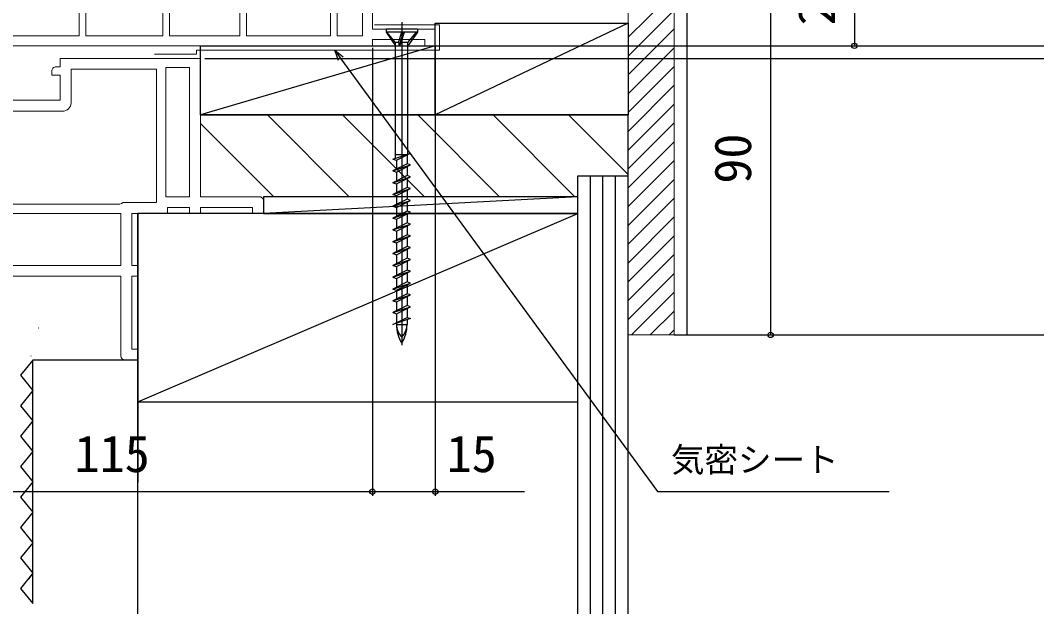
# Model space of a CAD drawing. Units: millimetres, scale not verified. Extents: x -525 to 525, y -783 to 778.
# Drawn here: x -298.2 to -55.7, y -170.3 to -28.7 of the extents above; entities that cross this region are included whole.
import ezdxf
from ezdxf.enums import TextEntityAlignment as Align

# ---------------------------------------------------------------- set-up
doc = ezdxf.new("R2010")
doc.units = ezdxf.units.MM
doc.header["$LTSCALE"] = 4
doc.layers.add('0-3_YKK_11', color=7, linetype='Continuous', lineweight=18)
doc.layers.add('0-B_YSS_KE', color=3, linetype='Continuous', lineweight=18)
for name, color, linetype in [('0-5_YKK_12', 2, 'Continuous'), ('0-6_YKK_13', 4, 'Continuous'), ('0-8_YKK_D', 6, 'Continuous'), ('0-A_YSS_K', 3, 'Continuous')]:
    doc.layers.add(name, color=color, linetype=linetype)
doc.styles.add('ＭＳ ゴシック', font='')
doc.styles.get('ＭＳ ゴシック').set_extended_font_data('MS Gothic')

msp = doc.modelspace()

# ---------------------------------------------------------------- linework, layer by layer
at = {"layer": '0-3_YKK_11', "color": 211}
msp.add_line((-328.2, -34.8), (-268.1, -34.8), dxfattribs=at)
at = {"layer": '0-3_YKK_11', "color": 4}
for p, q in [((-307.6, -72.6), (-274.5, -72.6)), ((-274.5, -72.6), (-274.1, -72.4)), ((-274.1, -72.4), (-273.7, -72.2))]:
    msp.add_line(p, q, dxfattribs=at)
at = {"layer": '0-3_YKK_11', "color": 211}
for points in [[(-214.2, -30.8), (-214.2, 33.2), (-216, 33.2), (-216, 31.2), (-224.2, 31.2), (-224.2, 27.9)], [(-264.2, -32.4), (-264.2, 4.8), (-267.3, 4.8), (-267.3, 0.9)], [(-224.2, 0.6), (-224.2, -32.4), (-244.2, -32.4), (-244.2, 0.6), (-242.8, 0.6)], [(-282.482, -21.435), (-282.6, -21.758), (-282.6, -32.4), (-264.2, -32.4)], [(-268.1, -34.8), (-214.2, -34.8), (-214.2, -33.3), (-201.7, -33.3), (-201.7, -34.8), (-199.2, -34.8), (-199.2, -30.8), (-214.2, -30.8)]]:
    msp.add_lwpolyline(points, dxfattribs=at)
for points in [[(-222.6, 5.6), (-222.6, -32.4), (-216.6, -32.4), (-216.6, 5.6)], [(-245.8, -32.4), (-245.8, 4.8), (-262.6, 4.8), (-262.6, -32.4)], [(-284.2, -22.444), (-326.8, -24.677), (-326.8, -32.4), (-284.2, -32.4)]]:
    msp.add_lwpolyline(points, close=True, dxfattribs=at)
at = {"layer": '0-3_YKK_11', "color": 4}
for points in [[(-241.2, -70.8), (-255.2, -70.8), (-255.2, -37.8), (-288.7, -37.8), (-288.7, -39.8), (-289.7, -39.8)], [(-290.7, -40.8), (-290.7, -41.8), (-288.7, -41.8), (-288.7, -47.8), (-306.7, -47.8)], [(-273.7, -72.2), (-265.7, -72.2), (-265.7, -40.4), (-286.1, -40.4), (-286.1, -48.4)], [(-288.1, -50.4), (-307.6, -50.4), (-307.6, -72.6)], [(-273.2, -109.8), (-270.2, -109.8), (-270.2, -107.2), (-271.6, -107.2), (-271.6, -89.8), (-270.2, -89.8), (-270.2, -87.2), (-271.6, -87.2), (-271.6, -74.8), (-263.1, -74.8), (-263.1, -73.4), (-257.8, -73.4), (-257.8, -74.8), (-255.2, -74.8), (-255.2, -73.4), (-242.8, -73.4), (-242.8, -74.8), (-240.2, -74.8), (-240.2, -71.8)], [(-307.6, -79.724), (-307.6, -74.8), (-274.2, -74.8), (-274.2, -87.2)], [(-274.2, -87.2), (-308, -87.2), (-308, -80.524), (-307.8, -80.124), (-307.6, -79.724)], [(-339.2, -89.8), (-274.2, -89.8), (-274.2, -108.8)]]:
    msp.add_lwpolyline(points, dxfattribs=at)
msp.add_lwpolyline([(-257.8, -70.8), (-257.8, -40), (-263.5, -40), (-263.5, -70.8)], close=True, dxfattribs=at)
for centre, radius, start, end in [((-289.7, -40.8), 1, 89.99826, 179.99912), ((-288.1, -48.4), 2, 270.00002, 0.00046), ((-241.2, -71.8), 1, 359.99737, 90.00086), ((-273.2, -108.8), 1, 180.0009, 269.9991)]:
    msp.add_arc(centre, radius, start, end, dxfattribs=at)
at = {"layer": '0-5_YKK_12'}
msp.add_line((-199.2, -31.795), (-199.2, -29.4), dxfattribs=at)
at = {"layer": '0-6_YKK_13'}
for p, q in [((-203.45, -30.8), (-210.95, -30.8)), ((-210.95, -30.8), (-210.95, -31.5)), ((-203.45, -31.5), (-210.95, -31.5)), ((-210.95, -31.5), (-208.675, -34.8)), ((-208.675, -33.973), (-210.75, -31.5)), ((-207.978, -33.973), (-207.2, -31.5)), ((-206.829, -31.5), (-207.782, -34.8)), ((-207.328, -33.973), (-206.55, -31.5)), ((-207.2, -29.132), (-207.2, -106.272)), ((-205.725, -33.973), (-203.65, -31.5)), ((-203.45, -31.5), (-205.725, -34.8)), ((-203.45, -30.8), (-203.45, -31.5)), ((-208.675, -61.61), (-208.675, -33.973)), ((-207.978, -33.973), (-208.675, -33.973)), ((-207.978, -33.973), (-207.782, -34.8)), ((-207.328, -33.973), (-207.782, -34.8)), ((-205.725, -33.973), (-207.337, -33.973)), ((-205.725, -60.62), (-205.725, -33.973)), ((-209.3, -61.82), (-205.1, -60.41)), ((-208.475, -62.097), (-205.1, -60.41)), ((-209.3, -61.82), (-208.475, -62.097)), ((-205.925, -62.953), (-209.3, -64.64)), ((-205.725, -60.8), (-208.65, -60.8)), ((-208.475, -62.097), (-208.475, -64.228)), ((-205.925, -60.822), (-205.925, -62.953)), ((-205.1, -63.23), (-205.925, -62.953)), ((-205.725, -60.722), (-205.725, -60.8)), ((-209.3, -64.64), (-205.1, -63.23)), ((-209.3, -64.64), (-208.475, -64.917)), ((-208.475, -64.917), (-205.1, -63.23)), ((-208.475, -64.917), (-208.475, -67.048)), ((-205.925, -63.642), (-205.925, -65.773)), ((-209.3, -67.46), (-208.475, -67.737)), ((-208.475, -67.737), (-205.1, -66.05)), ((-208.475, -67.737), (-208.475, -69.868)), ((-205.1, -66.05), (-205.925, -65.773)), ((-205.925, -66.462), (-205.925, -68.593)), ((-209.3, -70.28), (-208.475, -70.557)), ((-208.475, -70.557), (-205.1, -68.87)), ((-205.1, -68.87), (-205.925, -68.593)), ((-205.925, -69.282), (-205.925, -71.413)), ((-208.475, -70.557), (-208.475, -72.688)), ((-208.475, -73.377), (-205.1, -71.69)), ((-205.1, -71.69), (-205.925, -71.413)), ((-205.925, -72.102), (-205.925, -74.233)), ((-209.3, -73.1), (-208.475, -73.377)), ((-208.475, -73.377), (-208.475, -75.508)), ((-208.475, -76.197), (-205.1, -74.51)), ((-205.1, -74.51), (-205.925, -74.233)), ((-205.925, -74.922), (-205.925, -77.053)), ((-209.3, -75.92), (-208.475, -76.197)), ((-208.475, -76.197), (-208.475, -78.328)), ((-208.475, -79.017), (-205.1, -77.33)), ((-205.1, -77.33), (-205.925, -77.053)), ((-209.3, -78.74), (-208.475, -79.017)), ((-208.475, -79.017), (-208.475, -81.148)), ((-205.925, -77.742), (-205.925, -79.873)), ((-205.1, -80.15), (-205.925, -79.873)), ((-209.3, -81.56), (-208.475, -81.837)), ((-208.475, -81.837), (-205.1, -80.15)), ((-208.475, -81.837), (-208.475, -83.968)), ((-205.925, -80.562), (-205.925, -82.693)), ((-209.3, -84.38), (-208.475, -84.657)), ((-208.475, -84.657), (-205.1, -82.97)), ((-208.475, -84.657), (-208.475, -86.788)), ((-205.1, -82.97), (-205.925, -82.693)), ((-205.925, -83.382), (-205.925, -85.513)), ((-209.3, -87.2), (-208.475, -87.477)), ((-208.475, -87.477), (-205.1, -85.79)), ((-205.1, -85.79), (-205.925, -85.513)), ((-205.925, -86.202), (-205.925, -88.333)), ((-208.475, -87.477), (-208.475, -89.608)), ((-208.475, -90.297), (-205.1, -88.61)), ((-205.1, -88.61), (-205.925, -88.333)), ((-205.925, -89.022), (-205.925, -91.153)), ((-209.3, -90.02), (-208.475, -90.297)), ((-208.475, -90.297), (-208.475, -92.428)), ((-208.475, -93.117), (-205.1, -91.43)), ((-205.1, -91.43), (-205.925, -91.153)), ((-205.925, -91.842), (-205.925, -93.973)), ((-209.3, -92.84), (-208.475, -93.117)), ((-208.475, -93.117), (-208.475, -95.248)), ((-208.475, -95.937), (-205.1, -94.25)), ((-209.3, -95.66), (-208.475, -95.937)), ((-205.925, -96.793), (-209.3, -98.48)), ((-208.475, -95.937), (-208.475, -98.068)), ((-205.925, -94.662), (-205.925, -96.793)), ((-209.3, -98.48), (-208.475, -98.757)), ((-208.475, -98.757), (-205.1, -97.07)), ((-208.475, -98.757), (-208.475, -100.888)), ((-205.925, -97.482), (-205.925, -99.613)), ((-209.3, -101.3), (-205.925, -99.613)), ((-205.1, -99.89), (-209.3, -101.3)), ((-208.475, -101.023), (-208.475, -101.3)), ((-208.475, -101.3), (-205.925, -101.3)), ((-205.925, -99.613), (-205.1, -99.89)), ((-205.925, -100.167), (-205.925, -101.3))]:
    msp.add_line(p, q, dxfattribs=at)
for points in [[(-205.925, -65.773), (-209.3, -67.46), (-205.1, -66.05)], [(-205.925, -68.593), (-209.3, -70.28), (-205.1, -68.87)], [(-205.925, -71.413), (-209.3, -73.1), (-205.1, -71.69)], [(-205.925, -74.233), (-209.3, -75.92), (-205.1, -74.51)], [(-205.925, -77.053), (-209.3, -78.74), (-205.1, -77.33)], [(-205.925, -79.873), (-209.3, -81.56), (-205.1, -80.15)], [(-205.925, -82.693), (-209.3, -84.38), (-205.1, -82.97)], [(-205.925, -85.513), (-209.3, -87.2), (-205.1, -85.79)], [(-205.925, -88.333), (-209.3, -90.02), (-205.1, -88.61)], [(-205.925, -91.153), (-209.3, -92.84), (-205.1, -91.43)], [(-209.3, -98.48), (-205.1, -97.07), (-205.925, -96.793)]]:
    msp.add_lwpolyline(points, dxfattribs=at)
msp.add_lwpolyline([(-205.925, -93.973), (-209.3, -95.66), (-205.1, -94.25)], close=True, dxfattribs=at)
for centre, radius, start, end in [((-199.896, -101.3), 8.579, 180, 211.63839), ((-204.308, -101.3), 4.167, 180, 226.05098), ((-214.504, -101.3), 8.579, 328.36161, 0), ((-210.092, -101.3), 4.167, 313.94902, 0)]:
    msp.add_arc(centre, radius, start, end, dxfattribs=at)
at = {"layer": '0-8_YKK_D'}
for p, q in [((-99.2, -7.796), (-99.2, -34.8)), ((-119.2, -13.8), (-119.2, -103.8)), ((-214.2, -35.3), (-214.2, -142.2)), ((-214.2, -35.3), (-214.2, -142.2)), ((-199.45, -34.8), (-13.2, -34.8)), ((-199.2, -35.3), (-199.2, -142.2)), ((-198.7, -34.8), (-38.2, -34.8)), ((-198.7, -34.8), (-98.2, -34.8)), ((-198.7, -34.8), (26.8, -34.8)), ((-198.2, -34.8), (26.8, -34.8)), ((-198.2, -34.8), (6.8, -34.8)), ((-198.2, -34.8), (6.8, -34.8)), ((-254.2, -37.8), (6.8, -37.8)), ((-141.2, -103.8), (-118.2, -103.8)), ((-141.2, -103.8), (26.8, -103.8)), ((-329.2, -141.2), (-214.2, -141.2))]:
    msp.add_line(p, q, dxfattribs=at)
for points in [[(-222.249, -38.262), (-223.201, -35.8), (-221.145, -37.456)], [(-223.201, -35.8), (-221.697, -37.859), (-146.19, -141.2), (-90.889, -141.2)], [(-214.2, -141.2), (-199.2, -141.2), (-177.923, -141.2)]]:
    msp.add_lwpolyline(points, dxfattribs=at)
for centre in [(-99.2, -34.8), (-119.2, -103.8), (-214.2, -141.2), (-214.2, -141.2), (-199.2, -141.2)]:
    msp.add_circle(centre, 0.637, dxfattribs=at)
at = {"layer": '0-A_YSS_K'}
for p, q in [((-139.2, 151.47), (-139.2, -103.8)), ((-153.2, -29.4), (-199.2, -51.3)), ((-199.2, -34.8), (-255.2, -51.3)), ((-255.2, -51.3), (-153.2, -51.3)), ((-153.2, -51.3), (-255.2, -51.3)), ((-237.725, -70.8), (-255.2, -53.325)), ((-153.2, -51.3), (-254.2, -51.3)), ((-219.765, -70.8), (-239.265, -51.3)), ((-201.804, -70.8), (-221.304, -51.3)), ((-183.844, -70.8), (-203.344, -51.3)), ((-165.883, -70.8), (-185.383, -51.3)), ((-153.2, -65.523), (-167.423, -51.3)), ((-153.2, -65.8), (-153.2, -51.3)), ((-165.201, -170.343), (-165.201, -65.8)), ((-165.201, -65.8), (-153.201, -65.8)), ((-162.201, -170.343), (-162.201, -65.8)), ((-159.201, -170.343), (-159.201, -65.8)), ((-156.201, -170.343), (-156.201, -65.8)), ((-153.201, -170.343), (-153.201, -65.8)), ((-165.2, -70.8), (-240.2, -74.8)), ((-270.201, -119.8), (-165.201, -74.8)), ((-257.7, -74.8), (-270.2, -74.8)), ((-270.2, -170.343), (-270.2, -74.8)), ((-270.2, -77.3), (-270.2, -119.8)), ((-293.884, -102.119), (-293.784, -102.119)), ((-270.2, -102.3), (-270.2, -139.015)), ((-142.2, -103.8), (-139.2, -103.8)), ((-295.708, -108.806), (-295.608, -108.806)), ((-270.2, -109.8), (-295.2, -109.8)), ((-270.2, -170.343), (-270.2, -119.8))]:
    msp.add_line(p, q, dxfattribs=at)
for points in [[(-199.2, -29.4), (-153.2, -29.4), (-153.2, -51.3), (-199.2, -51.3)], [(-255.2, -34.8), (-199.2, -34.8), (-199.2, -51.3), (-255.2, -51.3)], [(-240.2, -74.8), (-165.2, -74.8), (-165.2, -70.8), (-240.2, -70.8)], [(-165.201, -119.8), (-165.201, -74.8), (-270.201, -74.8), (-270.201, -119.8)], [(-298.14, -113.433), (-295.2, -117.066), (-295.2, -109.8)], [(-298.14, -120.7), (-295.2, -124.333), (-295.2, -117.066)], [(-298.14, -127.966), (-295.2, -131.599), (-295.2, -124.333)], [(-298.14, -135.233), (-295.2, -138.866), (-295.2, -131.599)], [(-298.14, -142.499), (-295.2, -146.132), (-295.2, -138.866)], [(-298.14, -149.766), (-295.2, -153.399), (-295.2, -146.132)], [(-298.14, -157.032), (-295.2, -160.665), (-295.2, -153.399)], [(-298.14, -164.299), (-295.2, -167.932), (-295.2, -160.665)]]:
    msp.add_lwpolyline(points, close=True, dxfattribs=at)
msp.add_lwpolyline([(-295.2, -162.015), (-295.2, -160.665), (-296.292, -162.015)], dxfattribs=at)
at = {"layer": '0-B_YSS_KE'}
for p, q in [((-153.2, -32.761), (-142.2, -21.761)), ((-153.2, -37.251), (-142.2, -26.251)), ((-153.2, -41.741), (-142.2, -30.741)), ((-153.2, -46.231), (-142.2, -35.231)), ((-153.2, -50.721), (-142.2, -39.721)), ((-153.2, -55.212), (-142.2, -44.212)), ((-153.2, -59.702), (-142.2, -48.702)), ((-153.2, -64.192), (-142.2, -53.192)), ((-153.2, -68.682), (-142.2, -57.682)), ((-153.2, -73.172), (-142.2, -62.172)), ((-153.2, -77.662), (-142.2, -66.662)), ((-153.2, -82.152), (-142.2, -71.152)), ((-153.2, -86.642), (-142.2, -75.642)), ((-153.2, -91.133), (-142.2, -80.133)), ((-153.2, -95.623), (-142.2, -84.623)), ((-153.2, -100.113), (-142.2, -89.113)), ((-152.397, -103.8), (-142.2, -93.603)), ((-147.907, -103.8), (-142.2, -98.093)), ((-143.417, -103.8), (-142.2, -102.583))]:
    msp.add_line(p, q, dxfattribs=at)
at = {"layer": '0-B_YSS_KE', "color": 80}
for p, q in [((-256.2, -36.8), (-256.2, -35.8)), ((-256.2, -35.8), (-198.2, -35.8)), ((-256.2, -36.8), (-266.2, -36.8))]:
    msp.add_line(p, q, dxfattribs=at)
at = {"layer": '0-B_YSS_KE'}
msp.add_lwpolyline([(-142.2, -16.8), (-142.2, -103.8), (-153.2, -103.8), (-153.2, -20.8), (-167.2, -20.8), (-167.2, -13.8), (-145.2, -13.8)], dxfattribs=at)
at = {"layer": '0-B_YSS_KE', "color": 80}
msp.add_lwpolyline([(-198.2, -35.8), (-198.2, -29.8), (-213.7, -29.8)], dxfattribs=at)

# ---------------------------------------------------------------- texts
at = {"layer": '0-8_YKK_D', "style": 'ＭＳ ゴシック'}
for s, p in [('27', (-101.2, -29.923)), ('90', (-121.2, -67.698))]:
    msp.add_text(s, height=8.798, rotation=90, dxfattribs=at).set_placement(p, align=Align.BOTTOM_LEFT)
for s, height, p in [('115', 8.798, (-285.268, -139.2)), ('15', 8.798, (-196.491, -139.2)), ('気密シート', 5.865, (-142.972, -138.275))]:
    msp.add_text(s, height=height, dxfattribs=at).set_placement(p, align=Align.BOTTOM_LEFT)

doc.saveas('drawing.dxf')
